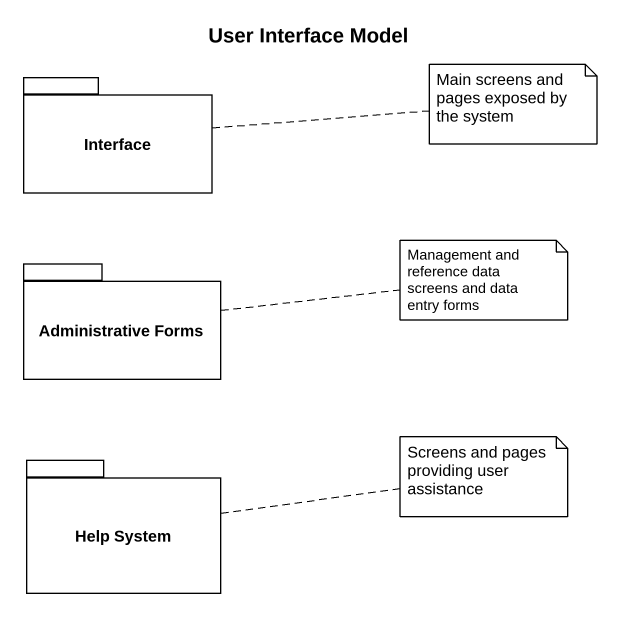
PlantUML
@startuml
title User Interface Model
package "Interface" as Interface_ {
}
package "Administrative Forms" as Administrative_Forms {
}
package "Help System" as Help_System {
}
note right of Interface_ : Main screens and pages exposed by the system
note right of Administrative_Forms : Management and reference data screens and data entry forms
note right of Help_System : Screens and pages providing user assistance
@enduml
